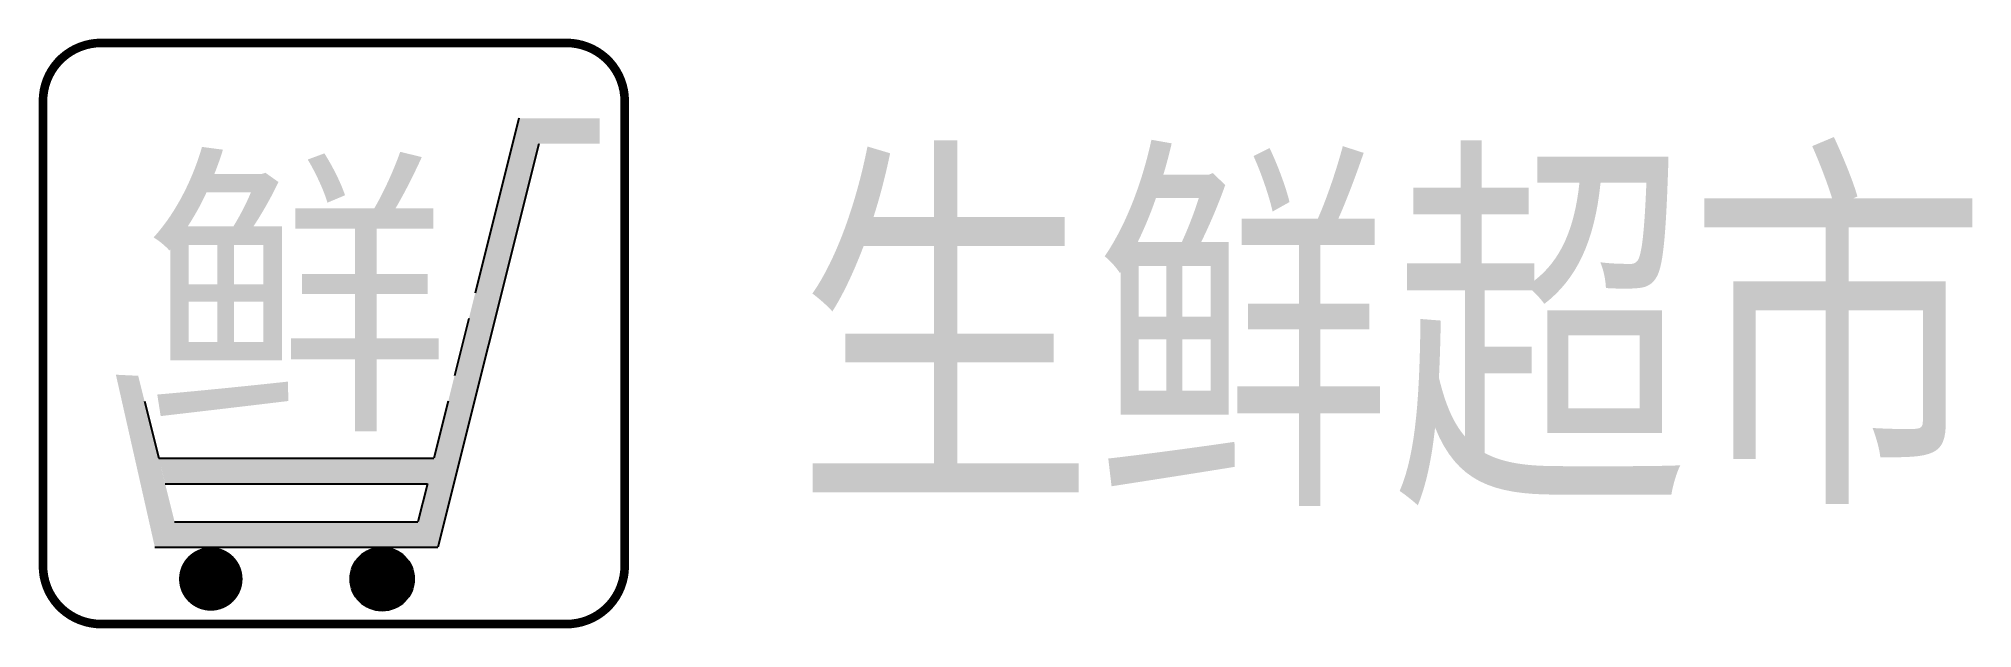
# Model space of a CAD drawing. Header units: millimetres. Extents: x -0.1 to 23.2, y -0.8 to 6.3.
import ezdxf

# ---------------------------------------------------------------- set-up
doc = ezdxf.new("R2010")
doc.units = ezdxf.units.MM
doc.layers.add('设施图块', color=7, linetype='Continuous')
doc.styles.add('HT', font='SIMHEI.TTF')
doc.styles.add('设施块标注', font='SIMFANG.TTF', dxfattribs={"width": 0.75})

msp = doc.modelspace()

# ---------------------------------------------------------------- linework, layer by layer
at = {"layer": '设施图块', "color": 5}
for p, q in [((5.726, 5.391), (5.199, 3.284)), ((5.965, 5.085), (4.75, 0.225)), ((5.123, 2.978), (4.951, 2.29)), ((1.221, 1.984), (1.393, 1.296)), ((4.874, 1.984), (4.702, 1.296)), ((1.393, 1.296), (4.702, 1.296)), ((1.47, 0.99), (4.626, 0.99)), ((4.626, 0.99), (4.511, 0.531)), ((1.584, 0.531), (4.511, 0.531)), ((1.346, 0.225), (4.75, 0.225))]:
    msp.add_line(p, q, dxfattribs=at)
at = {"layer": '设施图块', "color": 5, "const_width": 0.104}
msp.add_lwpolyline([(0, 5.598, -0.41422), (0.7, 6.298), (6.298, 6.298, -0.414214), (6.998, 5.598), (6.998, 0, -0.414214), (6.298, -0.7), (0.7, -0.7, -0.414214), (0, 0), (0, 5.598)], format="xyb", dxfattribs=at)
at = {"layer": '设施图块', "color": 5, "const_width": 0.382}
for points in [[(1.828, -0.157, 1), (2.21, -0.157, 1)], [(3.888, -0.157, 1), (4.271, -0.157, 1)]]:
    msp.add_lwpolyline(points, format="xyb", close=True, dxfattribs=at)
at = {"layer": '设施图块', "color": 5}
msp.add_circle((4.08, -0.157), 0.382, dxfattribs=at)
for points in [[(5.726, 5.391), (5.965, 5.085), (4.511, 0.531), (4.75, 0.225)], [(6.698, 5.391), (6.698, 5.085), (5.726, 5.391), (5.965, 5.085)], [(1.584, 0.531), (1.346, 0.225), (1.145, 2.29), (0.877, 2.303)], [(1.393, 1.296), (1.47, 0.99), (4.702, 1.296), (4.626, 0.99)], [(4.511, 0.531), (4.75, 0.225), (1.584, 0.531), (1.346, 0.225)]]:
    msp.add_solid(points, dxfattribs=at)

# ---------------------------------------------------------------- texts
at = {"layer": '设施图块', "color": 5, "style": 'HT'}
msp.add_text('鲜', height=2.719, dxfattribs=at).set_placement((1.197, 1.927))
at = {"layer": '设施图块', "style": '设施块标注', "width": 0.75}
msp.add_attdef('生鲜超市', (9.063, 1.117), '生鲜超市', height=3.5, dxfattribs=at)

doc.saveas('drawing.dxf')
